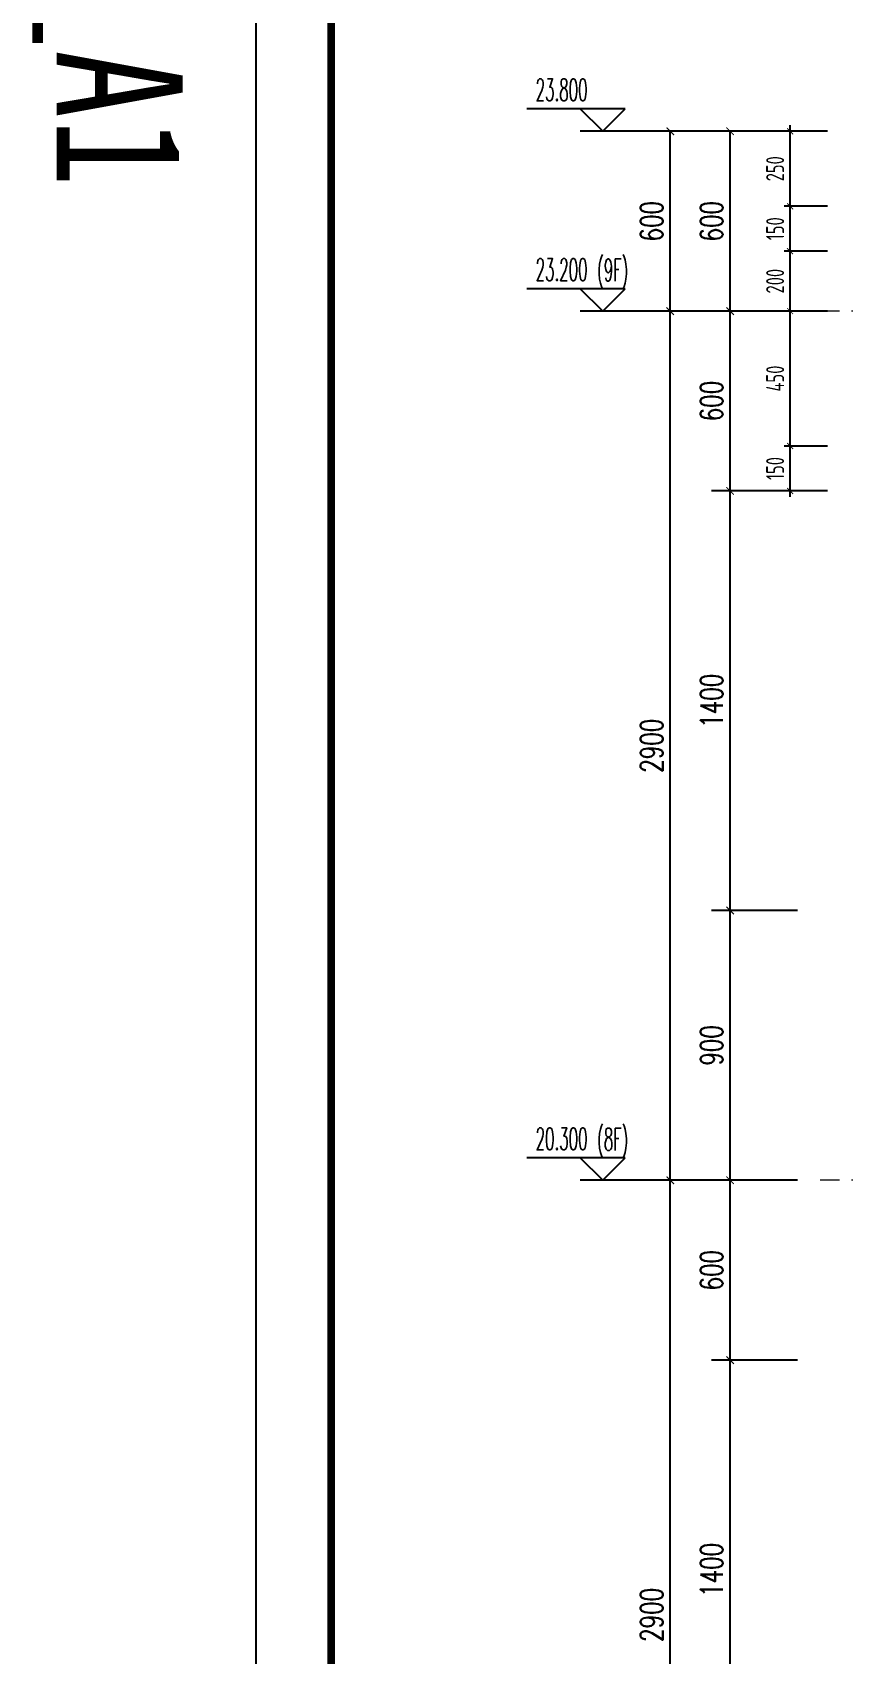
# Model space of a CAD drawing. Extents: x -1058961 to 23600, y -449123 to 2751847.
# Drawn here: x -38507 to -35774, y -22885 to -17473 of the extents above; entities that cross this region are included whole.
import ezdxf

# ---------------------------------------------------------------- set-up
doc = ezdxf.new("R2010")
doc.units = 0
doc.header["$LTSCALE"] = 1000
doc.linetypes.add('DOTE', pattern=[2.42, 2, -0.2, 0.02, -0.2])
doc.layers.get('0').update_dxf_attribs({"linetype": 'CONTINUOUS'})
doc.layers.get('DEFPOINTS').update_dxf_attribs({"linetype": 'CONTINUOUS'})
for name, color, linetype in [('DIM', 2, 'CONTINUOUS'), ('DIM_ELEV', 3, 'CONTINUOUS'), ('PUB_DIM', 3, 'CONTINUOUS'), ('PUB_TEXT', 2, 'CONTINUOUS'), ('yichutu', 7, 'CONTINUOUS'), ('导图字', 7, 'CONTINUOUS')]:
    doc.layers.add(name, color=color, linetype=linetype)
doc.layers.add('DOTE', color=19, linetype='DOTE', lineweight=9)
doc.layers.add('图框', color=9, linetype='CONTINUOUS', lineweight=18)
doc.styles.add('_TCH_DIM', font='SIMPLEX.shx', dxfattribs={"width": 0.7, "bigfont": 'GBCBIG.shx'})
doc.styles.add('_TCH_DIM_T3', font='SIMPLEX', dxfattribs={"width": 0.705882, "bigfont": 'GBCBIG'})
doc.styles.add('TSSD_DIMENSION', font='Tssdeng.shx', dxfattribs={"width": 0.7, "bigfont": 'tssdchn.shx'})
doc.styles.add('黑体', font='simhei.ttf')
doc.dimstyles.new('_TCH_ARCH&&25', dxfattribs={"dimtxt": 74.375, "dimasz": 25, "dimexe": 62.5, "dimexo": 75, "dimgap": 25, "dimtad": 1, "dimdec": 0, "dimzin": 0, "dimdsep": 46, "dimtxsty": '_TCH_DIM_T3', "dimblk": 'ARCHTICK', "dimcen": 0.09, "dimclrt": 7, "dimazin": 0, "dimtfac": 1, "dimtdec": 0, "dimtix": 1, "dimtmove": 2, "dimatfit": 3, "dimldrblk": 'ARCHTICK', "dimfxl": 0, "dimtolj": 1, "dimtzin": 0, "dimarcsym": 0})
doc.dimstyles.new('TSSD_20_20', dxfattribs={"dimtxt": 60, "dimasz": 20, "dimexe": 20, "dimexo": 50, "dimgap": 20, "dimtad": 1, "dimdec": 0, "dimzin": 0, "dimdsep": 46, "dimtxsty": 'TSSD_DIMENSION', "dimblk": 'ARCHTICK', "dimblk1": 'ARCHTICK', "dimblk2": 'ARCHTICK', "dimcen": 0, "dimdle": 20, "dimclrt": 7, "dimadec": 0, "dimazin": 0, "dimtfac": 1, "dimtdec": 0, "dimtix": 1, "dimtmove": 2, "dimatfit": 3, "dimfxl": 0, "dimtolj": 1, "dimtzin": 0, "dimarcsym": 0})

# ---------------------------------------------------------------- blocks, each defined once
blk = doc.blocks.new('GFDDDDRG')
at = {"layer": '图框'}
blk.add_lwpolyline([(923310, -107437), (923310, -159999), (893610, -159999), (893610, -107437)], close=True, dxfattribs=at)
blk.add_lwpolyline([(923310, -107437), (923310, -159999), (893610, -159999), (893610, -107437)], close=True, dxfattribs=at)
at = {"layer": '图框', "const_width": 50}
blk.add_lwpolyline([(894110, -159499), (922810, -159499), (922810, -108687), (894110, -108687)], close=True, dxfattribs=at)
blk = doc.blocks.new('yct-1051-594-26275-14850-25-1002.0')
at = {"layer": 'yichutu', "color": 7}
blk.add_lwpolyline([(0, 0), (0, 14850), (26275, 14850), (26275, 0)], close=True, dxfattribs=at)
blk = doc.blocks.new('_ArchTick')
at = {"color": 0, "linetype": 'ByBlock', "const_width": 0.15}
blk.add_lwpolyline([(-0.5, -0.5), (0.5, 0.5)], dxfattribs=at)
blk = doc.blocks.new('*D2036')
at = {"layer": 'DEFPOINTS', "color": 0}
for p in [(-35979.3, -17803.1), (-35804.7, -17803.1), (-35804.7, -18053.1)]:
    blk.add_point(p, dxfattribs=at)
at = {"layer": 'DIM', "color": 0, "lineweight": -2}
for p, q in [((-35854.7, -17803.1), (-35999.3, -17803.1)), ((-35979.3, -18073.1), (-35979.3, -17783.1)), ((-35854.7, -18053.1), (-35999.3, -18053.1))]:
    blk.add_line(p, q, dxfattribs=at)
at = {"layer": 'DIM', "color": 0, "lineweight": -2, "xscale": 20, "yscale": 20, "zscale": 20}
for p, rotation in [((-35979.3, -17803.1), 90), ((-35979.3, -18053.1), 270)]:
    blk.add_blockref('_ArchTick', p, dxfattribs=dict(at, rotation=rotation))
at = {"layer": 'DIM', "color": 7, "insert": (-36029.3, -17928.1), "char_height": 60, "attachment_point": 5, "rotation": 90, "style": 'TSSD_DIMENSION'}
blk.add_mtext('\\A1;250', dxfattribs=at)
blk = doc.blocks.new('*D2037')
at = {"layer": 'DEFPOINTS', "color": 0}
for p in [(-35979.3, -18053.1), (-35804.7, -18053.1), (-35804.7, -18203.1)]:
    blk.add_point(p, dxfattribs=at)
at = {"layer": 'DIM', "color": 0, "lineweight": -2}
for p, q in [((-35854.7, -18053.1), (-35999.3, -18053.1)), ((-35979.3, -18223.1), (-35979.3, -18033.1)), ((-35854.7, -18203.1), (-35999.3, -18203.1))]:
    blk.add_line(p, q, dxfattribs=at)
at = {"layer": 'DIM', "color": 0, "lineweight": -2, "xscale": 20, "yscale": 20, "zscale": 20}
for p, rotation in [((-35979.3, -18053.1), 90), ((-35979.3, -18203.1), 270)]:
    blk.add_blockref('_ArchTick', p, dxfattribs=dict(at, rotation=rotation))
at = {"layer": 'DIM', "color": 7, "insert": (-36029.3, -18128.1), "char_height": 60, "attachment_point": 5, "rotation": 90, "style": 'TSSD_DIMENSION'}
blk.add_mtext('\\A1;150', dxfattribs=at)
blk = doc.blocks.new('*D2038')
at = {"layer": 'DEFPOINTS', "color": 0}
for p in [(-35979.3, -18203.1), (-35804.7, -18203.1), (-35804.7, -18403.1)]:
    blk.add_point(p, dxfattribs=at)
at = {"layer": 'DIM', "color": 0, "lineweight": -2}
for p, q in [((-35979.3, -18423.1), (-35979.3, -18183.1)), ((-35854.7, -18203.1), (-35999.3, -18203.1)), ((-35854.7, -18403.1), (-35999.3, -18403.1))]:
    blk.add_line(p, q, dxfattribs=at)
at = {"layer": 'DIM', "color": 0, "lineweight": -2, "xscale": 20, "yscale": 20, "zscale": 20}
for p, rotation in [((-35979.3, -18203.1), 90), ((-35979.3, -18403.1), 270)]:
    blk.add_blockref('_ArchTick', p, dxfattribs=dict(at, rotation=rotation))
at = {"layer": 'DIM', "color": 7, "insert": (-36029.3, -18303.1), "char_height": 60, "attachment_point": 5, "rotation": 90, "style": 'TSSD_DIMENSION'}
blk.add_mtext('\\A1;200', dxfattribs=at)
blk = doc.blocks.new('*D2039')
at = {"layer": 'DEFPOINTS', "color": 0}
for p in [(-35979.3, -18403.1), (-35804.7, -18403.1), (-35804.7, -18853.1)]:
    blk.add_point(p, dxfattribs=at)
at = {"layer": 'DIM', "color": 0, "lineweight": -2}
for p, q in [((-35979.3, -18873.1), (-35979.3, -18383.1)), ((-35854.7, -18403.1), (-35999.3, -18403.1)), ((-35854.7, -18853.1), (-35999.3, -18853.1))]:
    blk.add_line(p, q, dxfattribs=at)
at = {"layer": 'DIM', "color": 0, "lineweight": -2, "xscale": 20, "yscale": 20, "zscale": 20}
for p, rotation in [((-35979.3, -18403.1), 90), ((-35979.3, -18853.1), 270)]:
    blk.add_blockref('_ArchTick', p, dxfattribs=dict(at, rotation=rotation))
at = {"layer": 'DIM', "color": 7, "insert": (-36029.3, -18628.1), "char_height": 60, "attachment_point": 5, "rotation": 90, "style": 'TSSD_DIMENSION'}
blk.add_mtext('\\A1;450', dxfattribs=at)
blk = doc.blocks.new('*D2040')
at = {"layer": 'DEFPOINTS', "color": 0}
for p in [(-35979.3, -18853.1), (-35804.7, -18853.1), (-35804.7, -19003.1)]:
    blk.add_point(p, dxfattribs=at)
at = {"layer": 'DIM', "color": 0, "lineweight": -2}
for p, q in [((-35979.3, -19023.1), (-35979.3, -18833.1)), ((-35854.7, -18853.1), (-35999.3, -18853.1)), ((-35854.7, -19003.1), (-35999.3, -19003.1))]:
    blk.add_line(p, q, dxfattribs=at)
at = {"layer": 'DIM', "color": 0, "lineweight": -2, "xscale": 20, "yscale": 20, "zscale": 20}
for p, rotation in [((-35979.3, -18853.1), 90), ((-35979.3, -19003.1), 270)]:
    blk.add_blockref('_ArchTick', p, dxfattribs=dict(at, rotation=rotation))
at = {"layer": 'DIM', "color": 7, "insert": (-36029.3, -18928.1), "char_height": 60, "attachment_point": 5, "rotation": 90, "style": 'TSSD_DIMENSION'}
blk.add_mtext('\\A1;150', dxfattribs=at)
blk = doc.blocks.new('*D2052')
at = {"layer": 'DEFPOINTS', "color": 0}
for p in [(-36179.3, -21903.1), (-35879.3, -21903.1), (-35879.3, -23303.1)]:
    blk.add_point(p, dxfattribs=at)
at = {"layer": 'PUB_DIM', "color": 0, "lineweight": -2}
for p, q in [((-35954.3, -21903.1), (-36241.8, -21903.1)), ((-36179.3, -23303.1), (-36179.3, -21903.1)), ((-35954.3, -23303.1), (-36241.8, -23303.1))]:
    blk.add_line(p, q, dxfattribs=at)
at = {"layer": 'PUB_DIM', "color": 0, "lineweight": -2, "xscale": 25, "yscale": 25, "zscale": 25}
for p, rotation in [((-36179.3, -21903.1), 90), ((-36179.3, -23303.1), 270)]:
    blk.add_blockref('_ArchTick', p, dxfattribs=dict(at, rotation=rotation))
at = {"layer": 'PUB_DIM', "color": 7, "insert": (-36241.4, -22603.1), "char_height": 74.38, "attachment_point": 5, "rotation": 90, "style": '_TCH_DIM_T3'}
blk.add_mtext('\\A1;1400', dxfattribs=at)
blk = doc.blocks.new('*D2053')
at = {"layer": 'DEFPOINTS', "color": 0}
for p in [(-36179.3, -21303.1), (-35879.3, -21303.1), (-35879.3, -21903.1)]:
    blk.add_point(p, dxfattribs=at)
at = {"layer": 'PUB_DIM', "color": 0, "lineweight": -2}
for p, q in [((-35954.3, -21303.1), (-36241.8, -21303.1)), ((-36179.3, -21903.1), (-36179.3, -21303.1)), ((-35954.3, -21903.1), (-36241.8, -21903.1))]:
    blk.add_line(p, q, dxfattribs=at)
at = {"layer": 'PUB_DIM', "color": 0, "lineweight": -2, "xscale": 25, "yscale": 25, "zscale": 25}
for p, rotation in [((-36179.3, -21303.1), 90), ((-36179.3, -21903.1), 270)]:
    blk.add_blockref('_ArchTick', p, dxfattribs=dict(at, rotation=rotation))
at = {"layer": 'PUB_DIM', "color": 7, "insert": (-36241.4, -21603.1), "char_height": 74.38, "attachment_point": 5, "rotation": 90, "style": '_TCH_DIM_T3'}
blk.add_mtext('\\A1;600', dxfattribs=at)
blk = doc.blocks.new('*D2054')
at = {"layer": 'DEFPOINTS', "color": 0}
for p in [(-36179.3, -20403.1), (-35879.3, -20403.1), (-35879.3, -21303.1)]:
    blk.add_point(p, dxfattribs=at)
at = {"layer": 'PUB_DIM', "color": 0, "lineweight": -2}
for p, q in [((-35954.3, -20403.1), (-36241.8, -20403.1)), ((-36179.3, -21303.1), (-36179.3, -20403.1)), ((-35954.3, -21303.1), (-36241.8, -21303.1))]:
    blk.add_line(p, q, dxfattribs=at)
at = {"layer": 'PUB_DIM', "color": 0, "lineweight": -2, "xscale": 25, "yscale": 25, "zscale": 25}
for p, rotation in [((-36179.3, -20403.1), 90), ((-36179.3, -21303.1), 270)]:
    blk.add_blockref('_ArchTick', p, dxfattribs=dict(at, rotation=rotation))
at = {"layer": 'PUB_DIM', "color": 7, "insert": (-36241.4, -20853.1), "char_height": 74.38, "attachment_point": 5, "rotation": 90, "style": '_TCH_DIM_T3'}
blk.add_mtext('\\A1;900', dxfattribs=at)
blk = doc.blocks.new('*D2055')
at = {"layer": 'DEFPOINTS', "color": 0}
for p in [(-36179.3, -19003.1), (-35879.3, -19003.1), (-35879.3, -20403.1)]:
    blk.add_point(p, dxfattribs=at)
at = {"layer": 'PUB_DIM', "color": 0, "lineweight": -2}
for p, q in [((-35954.3, -19003.1), (-36241.8, -19003.1)), ((-36179.3, -20403.1), (-36179.3, -19003.1)), ((-35954.3, -20403.1), (-36241.8, -20403.1))]:
    blk.add_line(p, q, dxfattribs=at)
at = {"layer": 'PUB_DIM', "color": 0, "lineweight": -2, "xscale": 25, "yscale": 25, "zscale": 25}
for p, rotation in [((-36179.3, -19003.1), 90), ((-36179.3, -20403.1), 270)]:
    blk.add_blockref('_ArchTick', p, dxfattribs=dict(at, rotation=rotation))
at = {"layer": 'PUB_DIM', "color": 7, "insert": (-36241.4, -19703.1), "char_height": 74.38, "attachment_point": 5, "rotation": 90, "style": '_TCH_DIM_T3'}
blk.add_mtext('\\A1;1400', dxfattribs=at)
blk = doc.blocks.new('*D2056')
at = {"layer": 'DEFPOINTS', "color": 0}
for p in [(-36179.3, -18403.1), (-35879.3, -18403.1), (-35879.3, -19003.1)]:
    blk.add_point(p, dxfattribs=at)
at = {"layer": 'PUB_DIM', "color": 0, "lineweight": -2}
for p, q in [((-35954.3, -18403.1), (-36241.8, -18403.1)), ((-36179.3, -19003.1), (-36179.3, -18403.1)), ((-35954.3, -19003.1), (-36241.8, -19003.1))]:
    blk.add_line(p, q, dxfattribs=at)
at = {"layer": 'PUB_DIM', "color": 0, "lineweight": -2, "xscale": 25, "yscale": 25, "zscale": 25}
for p, rotation in [((-36179.3, -18403.1), 90), ((-36179.3, -19003.1), 270)]:
    blk.add_blockref('_ArchTick', p, dxfattribs=dict(at, rotation=rotation))
at = {"layer": 'PUB_DIM', "color": 7, "insert": (-36241.4, -18703.1), "char_height": 74.38, "attachment_point": 5, "rotation": 90, "style": '_TCH_DIM_T3'}
blk.add_mtext('\\A1;600', dxfattribs=at)
blk = doc.blocks.new('*D2057')
at = {"layer": 'DEFPOINTS', "color": 0}
for p in [(-36179.3, -17803.1), (-35879.3, -17803.1), (-35879.3, -18403.1)]:
    blk.add_point(p, dxfattribs=at)
at = {"layer": 'PUB_DIM', "color": 0, "lineweight": -2}
for p, q in [((-35954.3, -17803.1), (-36241.8, -17803.1)), ((-36179.3, -18403.1), (-36179.3, -17803.1)), ((-35954.3, -18403.1), (-36241.8, -18403.1))]:
    blk.add_line(p, q, dxfattribs=at)
at = {"layer": 'PUB_DIM', "color": 0, "lineweight": -2, "xscale": 25, "yscale": 25, "zscale": 25}
for p, rotation in [((-36179.3, -17803.1), 90), ((-36179.3, -18403.1), 270)]:
    blk.add_blockref('_ArchTick', p, dxfattribs=dict(at, rotation=rotation))
at = {"layer": 'PUB_DIM', "color": 7, "insert": (-36241.4, -18103.1), "char_height": 74.38, "attachment_point": 5, "rotation": 90, "style": '_TCH_DIM_T3'}
blk.add_mtext('\\A1;600', dxfattribs=at)
blk = doc.blocks.new('*D2062')
at = {"layer": 'DEFPOINTS', "color": 0}
for p in [(-36379.3, -21303.1), (-35879.3, -21303.1), (-35879.3, -24203.1)]:
    blk.add_point(p, dxfattribs=at)
at = {"layer": 'PUB_DIM', "color": 0, "lineweight": -2}
for p, q in [((-35954.3, -21303.1), (-36441.8, -21303.1)), ((-36379.3, -24203.1), (-36379.3, -21303.1)), ((-35954.3, -24203.1), (-36441.8, -24203.1))]:
    blk.add_line(p, q, dxfattribs=at)
at = {"layer": 'PUB_DIM', "color": 0, "lineweight": -2, "xscale": 25, "yscale": 25, "zscale": 25}
for p, rotation in [((-36379.3, -21303.1), 90), ((-36379.3, -24203.1), 270)]:
    blk.add_blockref('_ArchTick', p, dxfattribs=dict(at, rotation=rotation))
at = {"layer": 'PUB_DIM', "color": 7, "insert": (-36441.4, -22753.1), "char_height": 74.38, "attachment_point": 5, "rotation": 90, "style": '_TCH_DIM_T3'}
blk.add_mtext('\\A1;2900', dxfattribs=at)
blk = doc.blocks.new('*D2063')
at = {"layer": 'DEFPOINTS', "color": 0}
for p in [(-36379.3, -18403.1), (-35879.3, -18403.1), (-35879.3, -21303.1)]:
    blk.add_point(p, dxfattribs=at)
at = {"layer": 'PUB_DIM', "color": 0, "lineweight": -2}
for p, q in [((-35954.3, -18403.1), (-36441.8, -18403.1)), ((-36379.3, -21303.1), (-36379.3, -18403.1)), ((-35954.3, -21303.1), (-36441.8, -21303.1))]:
    blk.add_line(p, q, dxfattribs=at)
at = {"layer": 'PUB_DIM', "color": 0, "lineweight": -2, "xscale": 25, "yscale": 25, "zscale": 25}
for p, rotation in [((-36379.3, -18403.1), 90), ((-36379.3, -21303.1), 270)]:
    blk.add_blockref('_ArchTick', p, dxfattribs=dict(at, rotation=rotation))
at = {"layer": 'PUB_DIM', "color": 7, "insert": (-36441.4, -19853.1), "char_height": 74.38, "attachment_point": 5, "rotation": 90, "style": '_TCH_DIM_T3'}
blk.add_mtext('\\A1;2900', dxfattribs=at)
blk = doc.blocks.new('*D2064')
at = {"layer": 'DEFPOINTS', "color": 0}
for p in [(-36379.3, -17803.1), (-35879.3, -17803.1), (-35879.3, -18403.1)]:
    blk.add_point(p, dxfattribs=at)
at = {"layer": 'PUB_DIM', "color": 0, "lineweight": -2}
for p, q in [((-35954.3, -17803.1), (-36441.8, -17803.1)), ((-36379.3, -18403.1), (-36379.3, -17803.1)), ((-35954.3, -18403.1), (-36441.8, -18403.1))]:
    blk.add_line(p, q, dxfattribs=at)
at = {"layer": 'PUB_DIM', "color": 0, "lineweight": -2, "xscale": 25, "yscale": 25, "zscale": 25}
for p, rotation in [((-36379.3, -17803.1), 90), ((-36379.3, -18403.1), 270)]:
    blk.add_blockref('_ArchTick', p, dxfattribs=dict(at, rotation=rotation))
at = {"layer": 'PUB_DIM', "color": 7, "insert": (-36441.4, -18103.1), "char_height": 74.38, "attachment_point": 5, "rotation": 90, "style": '_TCH_DIM_T3'}
blk.add_mtext('\\A1;600', dxfattribs=at)

msp = doc.modelspace()

# ---------------------------------------------------------------- linework, layer by layer
at = {"layer": 'DIM_ELEV'}
for p, q in [((-36529.26, -17728.12), (-36857.26, -17728.12)), ((-36604.26, -17803.12), (-36679.26, -17728.12)), ((-36604.26, -17803.12), (-36529.26, -17728.12)), ((-36179.26, -17803.12), (-36679.26, -17803.12)), ((-36529.26, -18328.12), (-36857.26, -18328.12)), ((-36604.26, -18403.12), (-36679.26, -18328.12)), ((-36604.26, -18403.12), (-36529.26, -18328.12)), ((-36179.26, -18403.12), (-36679.26, -18403.12)), ((-36529.26, -21228.12), (-36857.26, -21228.12)), ((-36604.26, -21303.12), (-36679.26, -21228.12)), ((-36604.26, -21303.12), (-36529.26, -21228.12)), ((-36179.26, -21303.12), (-36679.26, -21303.12))]:
    msp.add_line(p, q, dxfattribs=at)
at = {"layer": 'DOTE', "color": 1, "linetype": 'DOTE', "ltscale": 0.2}
for p, q in [((-32910.54, -18403.12), (-35879.26, -18403.12)), ((-32910.54, -21303.12), (-35879.26, -21303.12))]:
    msp.add_line(p, q, dxfattribs=at)

# ---------------------------------------------------------------- block references
at = {"xscale": 0.5, "yscale": 0.5, "zscale": 0.5}
msp.add_blockref('GFDDDDRG', (-484565.48, 41823.38), dxfattribs=at)
at = {"layer": 'yichutu', "rotation": 270}
msp.add_blockref('yct-1051-594-26275-14850-25-1002.0', (-37760.59, -11895.1), dxfattribs=at)

# ---------------------------------------------------------------- texts
at = {"layer": 'PUB_TEXT', "style": '_TCH_DIM', "width": 0.494118}
for s, p in [('23.800', (-36828.36, -17701.87)), ('23.200', (-36828.36, -18301.87)), ('(9F)', (-36622.96, -18303.1)), ('20.300', (-36828.36, -21201.87)), ('(8F)', (-36622.96, -21203.1))]:
    msp.add_text(s, height=74.375, dxfattribs=at).set_placement(p)
at = {"layer": '导图字', "color": 1, "style": '黑体', "width": 0.8}
msp.add_text('建施_27_节点大样（五）_A1', height=420.5907, rotation=270, dxfattribs=at).set_placement((-38426.45, -12255.88))

# ---------------------------------------------------------------- dimensions: what is measured, and where the dimension line sits
at = {"layer": 'DIM'}
for p1, p2, picture, middle in [((-35804.65, -18053.12), (-35804.65, -17803.12), '*D2036', (-36029.26, -17928.12)), ((-35804.65, -18203.12), (-35804.65, -18053.12), '*D2037', (-36029.26, -18128.12)), ((-35804.65, -18403.12), (-35804.65, -18203.12), '*D2038', (-36029.26, -18303.12)), ((-35804.65, -18853.12), (-35804.65, -18403.12), '*D2039', (-36029.26, -18628.12)), ((-35804.65, -19003.12), (-35804.65, -18853.12), '*D2040', (-36029.26, -18928.12))]:
    dim = msp.add_aligned_dim(p1=p1, p2=p2, distance=174.61, dimstyle='TSSD_20_20', dxfattribs=at)
    dim.commit()
    dim.dimension.update_dxf_attribs({"geometry": picture, "text_midpoint": middle})
at = {"layer": 'PUB_DIM'}
for p1, p2, distance, picture, middle in [((-35879.26, -18403.12), (-35879.26, -17803.12), 500, '*D2064', (-36441.45, -18103.12)), ((-35879.26, -18403.12), (-35879.26, -17803.12), 300, '*D2057', (-36241.45, -18103.12)), ((-35879.26, -21303.12), (-35879.26, -18403.12), 500, '*D2063', (-36441.45, -19853.12)), ((-35879.26, -19003.13), (-35879.26, -18403.12), 300, '*D2056', (-36241.45, -18703.13)), ((-35879.26, -20403.12), (-35879.26, -19003.13), 300, '*D2055', (-36241.45, -19703.13)), ((-35879.26, -21303.12), (-35879.26, -20403.12), 300, '*D2054', (-36241.45, -20853.12)), ((-35879.26, -24203.12), (-35879.26, -21303.12), 500, '*D2062', (-36441.45, -22753.12)), ((-35879.26, -21903.12), (-35879.26, -21303.12), 300, '*D2053', (-36241.45, -21603.12)), ((-35879.26, -23303.12), (-35879.26, -21903.12), 300, '*D2052', (-36241.45, -22603.12))]:
    dim = msp.add_aligned_dim(p1=p1, p2=p2, distance=distance, dimstyle='_TCH_ARCH&&25', dxfattribs=at)
    dim.commit()
    dim.dimension.update_dxf_attribs({"geometry": picture, "text_midpoint": middle})

doc.saveas('drawing.dxf')
